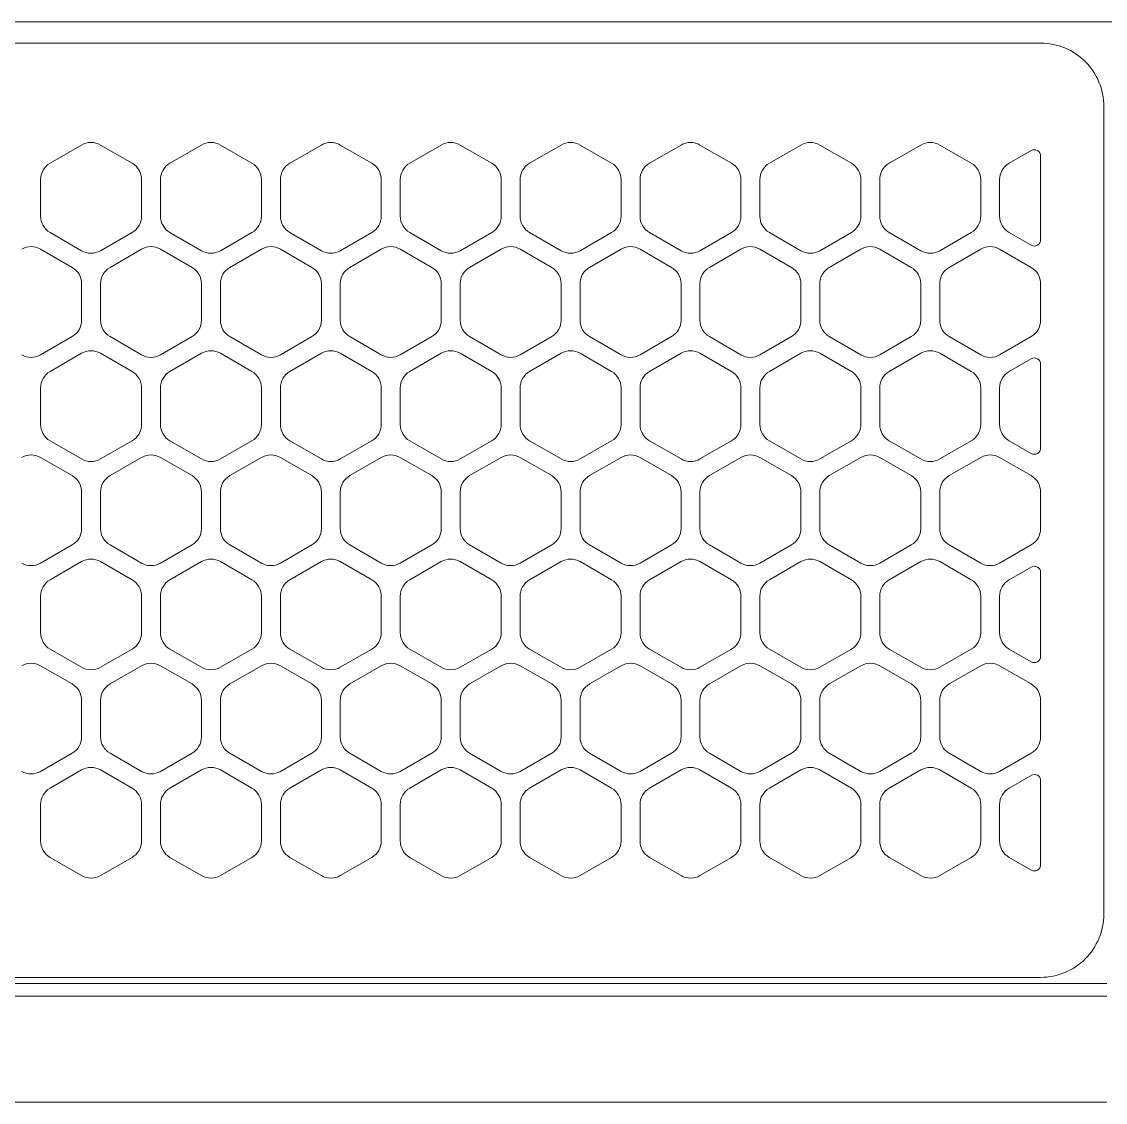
# Model space of a CAD drawing. Units: millimetres at full size, sheet at 1:30. Extents: x -17796 to 21385, y -23279 to 7734.
# Drawn here: x 17778.8 to 17864.7, y -1746.8 to -1661.2 of the extents above; entities that cross this region are included whole.
import ezdxf

# ---------------------------------------------------------------- set-up
doc = ezdxf.new("R2010")
doc.units = ezdxf.units.MM
doc.header["$LTSCALE"] = 30
doc.layers.add('0-1_(W)電灯', color=253, linetype='Continuous', lineweight=18)

msp = doc.modelspace()

# ---------------------------------------------------------------- linework, layer by layer
at = {"layer": '0-1_(W)電灯'}
for p, q in [((18150.57, -1661.24), (17579.57, -1661.24)), ((17590.07, -1662.94), (17859.57, -1662.94)), ((17864.57, -1667.94), (17864.57, -1731.94)), ((17781.07, -1672.45), (17783.57, -1671.01)), ((17785.07, -1671.01), (17787.57, -1672.45)), ((17790.57, -1672.45), (17793.07, -1671.01)), ((17794.57, -1671.01), (17797.07, -1672.45)), ((17800.07, -1672.45), (17802.57, -1671.01)), ((17804.07, -1671.01), (17806.57, -1672.45)), ((17809.57, -1672.45), (17812.07, -1671.01)), ((17813.57, -1671.01), (17816.07, -1672.45)), ((17819.07, -1672.45), (17821.57, -1671.01)), ((17823.07, -1671.01), (17825.57, -1672.45)), ((17828.57, -1672.45), (17831.07, -1671.01)), ((17832.57, -1671.01), (17835.07, -1672.45)), ((17838.07, -1672.45), (17840.57, -1671.01)), ((17842.07, -1671.01), (17844.57, -1672.45)), ((17847.57, -1672.45), (17850.07, -1671.01)), ((17851.57, -1671.01), (17854.07, -1672.45)), ((17857.07, -1672.45), (17858.82, -1671.44)), ((17859.57, -1671.87), (17859.57, -1678.51)), ((17780.32, -1676.64), (17780.32, -1673.75)), ((17788.32, -1673.75), (17788.32, -1676.64)), ((17789.82, -1676.64), (17789.82, -1673.75)), ((17797.82, -1673.75), (17797.82, -1676.64)), ((17799.32, -1676.64), (17799.32, -1673.75)), ((17807.32, -1673.75), (17807.32, -1676.64)), ((17808.82, -1676.64), (17808.82, -1673.75)), ((17816.82, -1673.75), (17816.82, -1676.64)), ((17818.32, -1676.64), (17818.32, -1673.75)), ((17826.32, -1673.75), (17826.32, -1676.64)), ((17827.82, -1676.64), (17827.82, -1673.75)), ((17835.82, -1673.75), (17835.82, -1676.64)), ((17837.32, -1676.64), (17837.32, -1673.75)), ((17845.32, -1673.75), (17845.32, -1676.64)), ((17846.82, -1676.64), (17846.82, -1673.75)), ((17854.82, -1673.75), (17854.82, -1676.64)), ((17856.32, -1676.64), (17856.32, -1673.75)), ((17783.57, -1679.38), (17781.07, -1677.94)), ((17787.57, -1677.94), (17785.07, -1679.38)), ((17793.07, -1679.38), (17790.57, -1677.94)), ((17797.07, -1677.94), (17794.57, -1679.38)), ((17802.57, -1679.38), (17800.07, -1677.94)), ((17806.57, -1677.94), (17804.07, -1679.38)), ((17812.07, -1679.38), (17809.57, -1677.94)), ((17816.07, -1677.94), (17813.57, -1679.38)), ((17821.57, -1679.38), (17819.07, -1677.94)), ((17825.57, -1677.94), (17823.07, -1679.38)), ((17831.07, -1679.38), (17828.57, -1677.94)), ((17835.07, -1677.94), (17832.57, -1679.38)), ((17840.57, -1679.38), (17838.07, -1677.94)), ((17844.57, -1677.94), (17842.07, -1679.38)), ((17850.07, -1679.38), (17847.57, -1677.94)), ((17854.07, -1677.94), (17851.57, -1679.38)), ((17858.82, -1678.95), (17857.07, -1677.94)), ((17780.32, -1679.26), (17782.82, -1680.7)), ((17785.82, -1680.7), (17788.32, -1679.26)), ((17789.82, -1679.26), (17792.32, -1680.7)), ((17795.32, -1680.7), (17797.82, -1679.26)), ((17799.32, -1679.26), (17801.82, -1680.7)), ((17804.82, -1680.7), (17807.32, -1679.26)), ((17808.82, -1679.26), (17811.32, -1680.7)), ((17814.32, -1680.7), (17816.82, -1679.26)), ((17818.32, -1679.26), (17820.82, -1680.7)), ((17823.82, -1680.7), (17826.32, -1679.26)), ((17827.82, -1679.26), (17830.32, -1680.7)), ((17833.32, -1680.7), (17835.82, -1679.26)), ((17837.32, -1679.26), (17839.82, -1680.7)), ((17842.82, -1680.7), (17845.32, -1679.26)), ((17846.82, -1679.26), (17849.32, -1680.7)), ((17852.32, -1680.7), (17854.82, -1679.26)), ((17856.32, -1679.26), (17858.82, -1680.7)), ((17783.57, -1682), (17783.57, -1684.89)), ((17785.07, -1684.89), (17785.07, -1682)), ((17793.07, -1682), (17793.07, -1684.89)), ((17794.57, -1684.89), (17794.57, -1682)), ((17802.57, -1682), (17802.57, -1684.89)), ((17804.07, -1684.89), (17804.07, -1682)), ((17812.07, -1682), (17812.07, -1684.89)), ((17813.57, -1684.89), (17813.57, -1682)), ((17821.57, -1682), (17821.57, -1684.89)), ((17823.07, -1684.89), (17823.07, -1682)), ((17831.07, -1682), (17831.07, -1684.89)), ((17832.57, -1684.89), (17832.57, -1682)), ((17840.57, -1682), (17840.57, -1684.89)), ((17842.07, -1684.89), (17842.07, -1682)), ((17850.07, -1682), (17850.07, -1684.89)), ((17851.57, -1684.89), (17851.57, -1682)), ((17859.57, -1682), (17859.57, -1684.89)), ((17782.82, -1686.19), (17780.32, -1687.63)), ((17788.32, -1687.63), (17785.82, -1686.19)), ((17792.32, -1686.19), (17789.82, -1687.63)), ((17797.82, -1687.63), (17795.32, -1686.19)), ((17801.82, -1686.19), (17799.32, -1687.63)), ((17807.32, -1687.63), (17804.82, -1686.19)), ((17811.32, -1686.19), (17808.82, -1687.63)), ((17816.82, -1687.63), (17814.32, -1686.19)), ((17820.82, -1686.19), (17818.32, -1687.63)), ((17826.32, -1687.63), (17823.82, -1686.19)), ((17830.32, -1686.19), (17827.82, -1687.63)), ((17835.82, -1687.63), (17833.32, -1686.19)), ((17839.82, -1686.19), (17837.32, -1687.63)), ((17845.32, -1687.63), (17842.82, -1686.19)), ((17849.32, -1686.19), (17846.82, -1687.63)), ((17854.82, -1687.63), (17852.32, -1686.19)), ((17858.82, -1686.19), (17856.32, -1687.63)), ((17781.07, -1688.95), (17783.57, -1687.51)), ((17785.07, -1687.51), (17787.57, -1688.95)), ((17790.57, -1688.95), (17793.07, -1687.51)), ((17794.57, -1687.51), (17797.07, -1688.95)), ((17800.07, -1688.95), (17802.57, -1687.51)), ((17804.07, -1687.51), (17806.57, -1688.95)), ((17809.57, -1688.95), (17812.07, -1687.51)), ((17813.57, -1687.51), (17816.07, -1688.95)), ((17819.07, -1688.95), (17821.57, -1687.51)), ((17823.07, -1687.51), (17825.57, -1688.95)), ((17828.57, -1688.95), (17831.07, -1687.51)), ((17832.57, -1687.51), (17835.07, -1688.95)), ((17838.07, -1688.95), (17840.57, -1687.51)), ((17842.07, -1687.51), (17844.57, -1688.95)), ((17847.57, -1688.95), (17850.07, -1687.51)), ((17851.57, -1687.51), (17854.07, -1688.95)), ((17857.07, -1688.95), (17858.82, -1687.94)), ((17859.57, -1688.37), (17859.57, -1695.01)), ((17780.32, -1693.14), (17780.32, -1690.25)), ((17788.32, -1690.25), (17788.32, -1693.14)), ((17789.82, -1693.14), (17789.82, -1690.25)), ((17797.82, -1690.25), (17797.82, -1693.14)), ((17799.32, -1693.14), (17799.32, -1690.25)), ((17807.32, -1690.25), (17807.32, -1693.14)), ((17808.82, -1693.14), (17808.82, -1690.25)), ((17816.82, -1690.25), (17816.82, -1693.14)), ((17818.32, -1693.14), (17818.32, -1690.25)), ((17826.32, -1690.25), (17826.32, -1693.14)), ((17827.82, -1693.14), (17827.82, -1690.25)), ((17835.82, -1690.25), (17835.82, -1693.14)), ((17837.32, -1693.14), (17837.32, -1690.25)), ((17845.32, -1690.25), (17845.32, -1693.14)), ((17846.82, -1693.14), (17846.82, -1690.25)), ((17854.82, -1690.25), (17854.82, -1693.14)), ((17856.32, -1693.14), (17856.32, -1690.25)), ((17783.57, -1695.88), (17781.07, -1694.44)), ((17787.57, -1694.44), (17785.07, -1695.88)), ((17793.07, -1695.88), (17790.57, -1694.44)), ((17797.07, -1694.44), (17794.57, -1695.88)), ((17802.57, -1695.88), (17800.07, -1694.44)), ((17806.57, -1694.44), (17804.07, -1695.88)), ((17812.07, -1695.88), (17809.57, -1694.44)), ((17816.07, -1694.44), (17813.57, -1695.88)), ((17821.57, -1695.88), (17819.07, -1694.44)), ((17825.57, -1694.44), (17823.07, -1695.88)), ((17831.07, -1695.88), (17828.57, -1694.44)), ((17835.07, -1694.44), (17832.57, -1695.88)), ((17840.57, -1695.88), (17838.07, -1694.44)), ((17844.57, -1694.44), (17842.07, -1695.88)), ((17850.07, -1695.88), (17847.57, -1694.44)), ((17854.07, -1694.44), (17851.57, -1695.88)), ((17858.82, -1695.45), (17857.07, -1694.44)), ((17780.32, -1695.76), (17782.82, -1697.2)), ((17785.82, -1697.2), (17788.32, -1695.76)), ((17789.82, -1695.76), (17792.32, -1697.2)), ((17795.32, -1697.2), (17797.82, -1695.76)), ((17799.32, -1695.76), (17801.82, -1697.2)), ((17804.82, -1697.2), (17807.32, -1695.76)), ((17808.82, -1695.76), (17811.32, -1697.2)), ((17814.32, -1697.2), (17816.82, -1695.76)), ((17818.32, -1695.76), (17820.82, -1697.2)), ((17823.82, -1697.2), (17826.32, -1695.76)), ((17827.82, -1695.76), (17830.32, -1697.2)), ((17833.32, -1697.2), (17835.82, -1695.76)), ((17837.32, -1695.76), (17839.82, -1697.2)), ((17842.82, -1697.2), (17845.32, -1695.76)), ((17846.82, -1695.76), (17849.32, -1697.2)), ((17852.32, -1697.2), (17854.82, -1695.76)), ((17856.32, -1695.76), (17858.82, -1697.2)), ((17783.57, -1698.5), (17783.57, -1701.39)), ((17785.07, -1701.39), (17785.07, -1698.5)), ((17793.07, -1698.5), (17793.07, -1701.39)), ((17794.57, -1701.39), (17794.57, -1698.5)), ((17802.57, -1698.5), (17802.57, -1701.39)), ((17804.07, -1701.39), (17804.07, -1698.5)), ((17812.07, -1698.5), (17812.07, -1701.39)), ((17813.57, -1701.39), (17813.57, -1698.5)), ((17821.57, -1698.5), (17821.57, -1701.39)), ((17823.07, -1701.39), (17823.07, -1698.5)), ((17831.07, -1698.5), (17831.07, -1701.39)), ((17832.57, -1701.39), (17832.57, -1698.5)), ((17840.57, -1698.5), (17840.57, -1701.39)), ((17842.07, -1701.39), (17842.07, -1698.5)), ((17850.07, -1698.5), (17850.07, -1701.39)), ((17851.57, -1701.39), (17851.57, -1698.5)), ((17859.57, -1698.5), (17859.57, -1701.39)), ((17782.82, -1702.69), (17780.32, -1704.13)), ((17788.32, -1704.13), (17785.82, -1702.69)), ((17792.32, -1702.69), (17789.82, -1704.13)), ((17797.82, -1704.13), (17795.32, -1702.69)), ((17801.82, -1702.69), (17799.32, -1704.13)), ((17807.32, -1704.13), (17804.82, -1702.69)), ((17811.32, -1702.69), (17808.82, -1704.13)), ((17816.82, -1704.13), (17814.32, -1702.69)), ((17820.82, -1702.69), (17818.32, -1704.13)), ((17826.32, -1704.13), (17823.82, -1702.69)), ((17830.32, -1702.69), (17827.82, -1704.13)), ((17835.82, -1704.13), (17833.32, -1702.69)), ((17839.82, -1702.69), (17837.32, -1704.13)), ((17845.32, -1704.13), (17842.82, -1702.69)), ((17849.32, -1702.69), (17846.82, -1704.13)), ((17854.82, -1704.13), (17852.32, -1702.69)), ((17858.82, -1702.69), (17856.32, -1704.13)), ((17781.07, -1705.45), (17783.57, -1704.01)), ((17785.07, -1704.01), (17787.57, -1705.45)), ((17790.57, -1705.45), (17793.07, -1704.01)), ((17794.57, -1704.01), (17797.07, -1705.45)), ((17800.07, -1705.45), (17802.57, -1704.01)), ((17804.07, -1704.01), (17806.57, -1705.45)), ((17809.57, -1705.45), (17812.07, -1704.01)), ((17813.57, -1704.01), (17816.07, -1705.45)), ((17819.07, -1705.45), (17821.57, -1704.01)), ((17823.07, -1704.01), (17825.57, -1705.45)), ((17828.57, -1705.45), (17831.07, -1704.01)), ((17832.57, -1704.01), (17835.07, -1705.45)), ((17838.07, -1705.45), (17840.57, -1704.01)), ((17842.07, -1704.01), (17844.57, -1705.45)), ((17847.57, -1705.45), (17850.07, -1704.01)), ((17851.57, -1704.01), (17854.07, -1705.45)), ((17857.07, -1705.45), (17858.82, -1704.44)), ((17859.57, -1704.87), (17859.57, -1711.51)), ((17780.32, -1709.64), (17780.32, -1706.75)), ((17788.32, -1706.75), (17788.32, -1709.64)), ((17789.82, -1709.64), (17789.82, -1706.75)), ((17797.82, -1706.75), (17797.82, -1709.64)), ((17799.32, -1709.64), (17799.32, -1706.75)), ((17807.32, -1706.75), (17807.32, -1709.64)), ((17808.82, -1709.64), (17808.82, -1706.75)), ((17816.82, -1706.75), (17816.82, -1709.64)), ((17818.32, -1709.64), (17818.32, -1706.75)), ((17826.32, -1706.75), (17826.32, -1709.64)), ((17827.82, -1709.64), (17827.82, -1706.75)), ((17835.82, -1706.75), (17835.82, -1709.64)), ((17837.32, -1709.64), (17837.32, -1706.75)), ((17845.32, -1706.75), (17845.32, -1709.64)), ((17846.82, -1709.64), (17846.82, -1706.75)), ((17854.82, -1706.75), (17854.82, -1709.64)), ((17856.32, -1709.64), (17856.32, -1706.75)), ((17783.57, -1712.38), (17781.07, -1710.94)), ((17787.57, -1710.94), (17785.07, -1712.38)), ((17793.07, -1712.38), (17790.57, -1710.94)), ((17797.07, -1710.94), (17794.57, -1712.38)), ((17802.57, -1712.38), (17800.07, -1710.94)), ((17806.57, -1710.94), (17804.07, -1712.38)), ((17812.07, -1712.38), (17809.57, -1710.94)), ((17816.07, -1710.94), (17813.57, -1712.38)), ((17821.57, -1712.38), (17819.07, -1710.94)), ((17825.57, -1710.94), (17823.07, -1712.38)), ((17831.07, -1712.38), (17828.57, -1710.94)), ((17835.07, -1710.94), (17832.57, -1712.38)), ((17840.57, -1712.38), (17838.07, -1710.94)), ((17844.57, -1710.94), (17842.07, -1712.38)), ((17850.07, -1712.38), (17847.57, -1710.94)), ((17854.07, -1710.94), (17851.57, -1712.38)), ((17858.82, -1711.95), (17857.07, -1710.94)), ((17780.32, -1712.26), (17782.82, -1713.7)), ((17785.82, -1713.7), (17788.32, -1712.26)), ((17789.82, -1712.26), (17792.32, -1713.7)), ((17795.32, -1713.7), (17797.82, -1712.26)), ((17799.32, -1712.26), (17801.82, -1713.7)), ((17804.82, -1713.7), (17807.32, -1712.26)), ((17808.82, -1712.26), (17811.32, -1713.7)), ((17814.32, -1713.7), (17816.82, -1712.26)), ((17818.32, -1712.26), (17820.82, -1713.7)), ((17823.82, -1713.7), (17826.32, -1712.26)), ((17827.82, -1712.26), (17830.32, -1713.7)), ((17833.32, -1713.7), (17835.82, -1712.26)), ((17837.32, -1712.26), (17839.82, -1713.7)), ((17842.82, -1713.7), (17845.32, -1712.26)), ((17846.82, -1712.26), (17849.32, -1713.7)), ((17852.32, -1713.7), (17854.82, -1712.26)), ((17856.32, -1712.26), (17858.82, -1713.7)), ((17783.57, -1715), (17783.57, -1717.89)), ((17785.07, -1717.89), (17785.07, -1715)), ((17793.07, -1715), (17793.07, -1717.89)), ((17794.57, -1717.89), (17794.57, -1715)), ((17802.57, -1715), (17802.57, -1717.89)), ((17804.07, -1717.89), (17804.07, -1715)), ((17812.07, -1715), (17812.07, -1717.89)), ((17813.57, -1717.89), (17813.57, -1715)), ((17821.57, -1715), (17821.57, -1717.89)), ((17823.07, -1717.89), (17823.07, -1715)), ((17831.07, -1715), (17831.07, -1717.89)), ((17832.57, -1717.89), (17832.57, -1715)), ((17840.57, -1715), (17840.57, -1717.89)), ((17842.07, -1717.89), (17842.07, -1715)), ((17850.07, -1715), (17850.07, -1717.89)), ((17851.57, -1717.89), (17851.57, -1715)), ((17859.57, -1715), (17859.57, -1717.89)), ((17782.82, -1719.19), (17780.32, -1720.63)), ((17788.32, -1720.63), (17785.82, -1719.19)), ((17792.32, -1719.19), (17789.82, -1720.63)), ((17797.82, -1720.63), (17795.32, -1719.19)), ((17801.82, -1719.19), (17799.32, -1720.63)), ((17807.32, -1720.63), (17804.82, -1719.19)), ((17811.32, -1719.19), (17808.82, -1720.63)), ((17816.82, -1720.63), (17814.32, -1719.19)), ((17820.82, -1719.19), (17818.32, -1720.63)), ((17826.32, -1720.63), (17823.82, -1719.19)), ((17830.32, -1719.19), (17827.82, -1720.63)), ((17835.82, -1720.63), (17833.32, -1719.19)), ((17839.82, -1719.19), (17837.32, -1720.63)), ((17845.32, -1720.63), (17842.82, -1719.19)), ((17849.32, -1719.19), (17846.82, -1720.63)), ((17854.82, -1720.63), (17852.32, -1719.19)), ((17858.82, -1719.19), (17856.32, -1720.63)), ((17781.07, -1721.95), (17783.57, -1720.51)), ((17785.07, -1720.51), (17787.57, -1721.95)), ((17790.57, -1721.95), (17793.07, -1720.51)), ((17794.57, -1720.51), (17797.07, -1721.95)), ((17800.07, -1721.95), (17802.57, -1720.51)), ((17804.07, -1720.51), (17806.57, -1721.95)), ((17809.57, -1721.95), (17812.07, -1720.51)), ((17813.57, -1720.51), (17816.07, -1721.95)), ((17819.07, -1721.95), (17821.57, -1720.51)), ((17823.07, -1720.51), (17825.57, -1721.95)), ((17828.57, -1721.95), (17831.07, -1720.51)), ((17832.57, -1720.51), (17835.07, -1721.95)), ((17838.07, -1721.95), (17840.57, -1720.51)), ((17842.07, -1720.51), (17844.57, -1721.95)), ((17847.57, -1721.95), (17850.07, -1720.51)), ((17851.57, -1720.51), (17854.07, -1721.95)), ((17857.07, -1721.95), (17858.82, -1720.94)), ((17859.57, -1721.37), (17859.57, -1728.01)), ((17780.32, -1726.14), (17780.32, -1723.25)), ((17788.32, -1723.25), (17788.32, -1726.14)), ((17789.82, -1726.14), (17789.82, -1723.25)), ((17797.82, -1723.25), (17797.82, -1726.14)), ((17799.32, -1726.14), (17799.32, -1723.25)), ((17807.32, -1723.25), (17807.32, -1726.14)), ((17808.82, -1726.14), (17808.82, -1723.25)), ((17816.82, -1723.25), (17816.82, -1726.14)), ((17818.32, -1726.14), (17818.32, -1723.25)), ((17826.32, -1723.25), (17826.32, -1726.14)), ((17827.82, -1726.14), (17827.82, -1723.25)), ((17835.82, -1723.25), (17835.82, -1726.14)), ((17837.32, -1726.14), (17837.32, -1723.25)), ((17845.32, -1723.25), (17845.32, -1726.14)), ((17846.82, -1726.14), (17846.82, -1723.25)), ((17854.82, -1723.25), (17854.82, -1726.14)), ((17856.32, -1726.14), (17856.32, -1723.25)), ((17783.57, -1728.88), (17781.07, -1727.44)), ((17787.57, -1727.44), (17785.07, -1728.88)), ((17793.07, -1728.88), (17790.57, -1727.44)), ((17797.07, -1727.44), (17794.57, -1728.88)), ((17802.57, -1728.88), (17800.07, -1727.44)), ((17806.57, -1727.44), (17804.07, -1728.88)), ((17812.07, -1728.88), (17809.57, -1727.44)), ((17816.07, -1727.44), (17813.57, -1728.88)), ((17821.57, -1728.88), (17819.07, -1727.44)), ((17825.57, -1727.44), (17823.07, -1728.88)), ((17831.07, -1728.88), (17828.57, -1727.44)), ((17835.07, -1727.44), (17832.57, -1728.88)), ((17840.57, -1728.88), (17838.07, -1727.44)), ((17844.57, -1727.44), (17842.07, -1728.88)), ((17850.07, -1728.88), (17847.57, -1727.44)), ((17854.07, -1727.44), (17851.57, -1728.88)), ((17858.82, -1728.45), (17857.07, -1727.44)), ((17859.57, -1736.94), (17590.07, -1736.94)), ((17590.07, -1737.44), (17864.82, -1737.44)), ((17590.07, -1738.44), (17864.82, -1738.44)), ((17590.07, -1746.84), (17864.82, -1746.84))]:
    msp.add_line(p, q, dxfattribs=at)
for centre, radius, start, end in [((17859.57, -1667.94), 5, 359.99995, 90), ((17784.32, -1672.31), 1.5, 59.99915, 120.00085), ((17793.82, -1672.31), 1.5, 59.99802, 120.00198), ((17803.32, -1672.31), 1.5, 59.99859, 120.00141), ((17812.82, -1672.31), 1.5, 59.99859, 120.00141), ((17822.32, -1672.31), 1.5, 59.99859, 120.00141), ((17831.82, -1672.31), 1.5, 59.99865, 120.00135), ((17841.32, -1672.31), 1.5, 59.99859, 120.00141), ((17850.82, -1672.31), 1.5, 59.99845, 120.00155), ((17859.07, -1671.88), 0.5, 0.00142, 119.99687), ((17781.82, -1673.75), 1.5, 119.99877, 180.00083), ((17786.82, -1673.75), 1.5, 359.99854, 60.00187), ((17791.32, -1673.75), 1.5, 119.99877, 180.00083), ((17796.32, -1673.75), 1.5, 359.9989, 60.002), ((17800.82, -1673.75), 1.5, 119.99856, 180.00054), ((17805.82, -1673.75), 1.5, 359.99881, 60.00159), ((17810.32, -1673.75), 1.5, 119.99877, 180.00083), ((17815.32, -1673.75), 1.5, 359.99881, 60.00159), ((17819.82, -1673.75), 1.5, 119.99867, 180.00068), ((17824.82, -1673.75), 1.5, 359.99872, 60.00193), ((17829.32, -1673.75), 1.5, 119.99867, 180.00068), ((17834.32, -1673.75), 1.5, 359.9989, 60.00163), ((17838.82, -1673.75), 1.5, 119.99872, 180.00075), ((17843.82, -1673.75), 1.5, 359.99877, 60.00176), ((17848.32, -1673.75), 1.5, 119.99872, 180.00075), ((17853.32, -1673.75), 1.5, 359.99883, 60.0017), ((17857.82, -1673.75), 1.5, 119.99866, 180.00081), ((17781.82, -1676.64), 1.5, 179.99911, 240.00016), ((17786.82, -1676.64), 1.5, 300.00097, 359.99976), ((17791.32, -1676.64), 1.5, 179.99965, 239.99962), ((17796.32, -1676.64), 1.5, 300.00077, 359.99947), ((17800.82, -1676.64), 1.5, 179.99946, 240.0003), ((17805.82, -1676.64), 1.5, 300.0012, 359.99953), ((17810.32, -1676.64), 1.5, 179.99938, 239.99989), ((17815.32, -1676.64), 1.5, 300.0012, 359.99953), ((17819.82, -1676.64), 1.5, 179.99979, 239.99973), ((17824.82, -1676.64), 1.5, 300.0011, 359.99939), ((17829.32, -1676.64), 1.5, 179.99955, 239.99996), ((17834.32, -1676.64), 1.5, 300.00126, 359.99935), ((17838.82, -1676.64), 1.5, 179.99947, 239.99993), ((17843.82, -1676.64), 1.5, 300.00115, 359.99946), ((17848.32, -1676.64), 1.5, 179.99933, 240.00006), ((17853.32, -1676.64), 1.5, 300.0012, 359.99941), ((17857.82, -1676.64), 1.5, 179.99946, 239.99994), ((17859.07, -1678.51), 0.5, 239.9961, 0.0022), ((17779.57, -1680.56), 1.5, 59.99918, 120.00082), ((17784.32, -1678.08), 1.5, 239.99918, 300.00082), ((17789.07, -1680.56), 1.5, 59.99929, 120.00071), ((17793.82, -1678.08), 1.5, 239.99902, 300.00098), ((17798.57, -1680.56), 1.5, 59.99902, 120.00098), ((17803.32, -1678.08), 1.5, 239.9991, 300.0009), ((17808.07, -1680.56), 1.5, 59.99923, 120.00077), ((17812.82, -1678.08), 1.5, 239.9991, 300.0009), ((17817.57, -1680.56), 1.5, 59.99915, 120.00085), ((17822.32, -1678.08), 1.5, 239.9991, 300.0009), ((17827.07, -1680.56), 1.5, 59.9991, 120.0009), ((17831.82, -1678.08), 1.5, 239.99918, 300.00082), ((17836.57, -1680.56), 1.5, 59.99915, 120.00085), ((17841.32, -1678.08), 1.5, 239.9991, 300.0009), ((17846.07, -1680.56), 1.5, 59.99919, 120.00081), ((17850.82, -1678.08), 1.5, 239.99911, 300.00089), ((17855.57, -1680.56), 1.5, 59.99917, 120.00083), ((17782.07, -1682), 1.5, 359.99873, 60.00167), ((17786.57, -1682), 1.5, 119.99909, 180.0005), ((17791.57, -1682), 1.5, 359.99955, 60.00135), ((17796.07, -1682), 1.5, 119.99909, 180.0005), ((17801.07, -1682), 1.5, 359.99873, 60.00167), ((17805.57, -1682), 1.5, 119.99928, 180.00007), ((17810.57, -1682), 1.5, 359.99891, 60.00174), ((17815.07, -1682), 1.5, 119.99899, 180.00035), ((17820.07, -1682), 1.5, 359.99914, 60.00151), ((17824.57, -1682), 1.5, 119.99909, 180.0005), ((17829.57, -1682), 1.5, 359.99873, 60.00167), ((17834.07, -1682), 1.5, 119.99909, 180.0005), ((17839.07, -1682), 1.5, 359.99903, 60.00163), ((17843.57, -1682), 1.5, 119.99919, 180.00028), ((17848.57, -1682), 1.5, 359.99892, 60.00167), ((17853.07, -1682), 1.5, 119.99916, 180.00025), ((17858.07, -1682), 1.5, 359.9989, 60.00166), ((17782.07, -1684.89), 1.5, 299.99974, 0.00099), ((17786.57, -1684.89), 1.5, 179.99974, 239.99953), ((17791.57, -1684.89), 1.5, 299.99954, 0.0007), ((17796.07, -1684.89), 1.5, 180.00074, 239.99853), ((17801.07, -1684.89), 1.5, 300.0002, 0.00053), ((17805.57, -1684.89), 1.5, 180.00015, 239.99937), ((17810.57, -1684.89), 1.5, 299.99964, 0.00084), ((17815.07, -1684.89), 1.5, 180.00015, 239.99937), ((17820.07, -1684.89), 1.5, 299.99987, 0.00062), ((17824.57, -1684.89), 1.5, 180.00024, 239.99903), ((17829.57, -1684.89), 1.5, 299.99997, 0.00076), ((17834.07, -1684.89), 1.5, 180.00001, 239.99926), ((17839.07, -1684.89), 1.5, 299.99976, 0.00073), ((17843.57, -1684.89), 1.5, 180.00008, 239.99931), ((17848.57, -1684.89), 1.5, 299.99978, 0.00077), ((17853.07, -1684.89), 1.5, 180.00018, 239.99927), ((17858.07, -1684.89), 1.5, 299.99982, 0.00075), ((17784.32, -1688.81), 1.5, 60.00063, 119.99937), ((17793.82, -1688.81), 1.5, 60.00045, 119.99955), ((17803.32, -1688.81), 1.5, 60.00054, 119.99946), ((17812.82, -1688.81), 1.5, 60.00054, 119.99946), ((17822.32, -1688.81), 1.5, 60.00054, 119.99946), ((17831.82, -1688.81), 1.5, 60.00063, 119.99937), ((17841.32, -1688.81), 1.5, 60.00054, 119.99946), ((17850.82, -1688.81), 1.5, 60.00055, 119.99945), ((17779.57, -1686.33), 1.5, 240.0006, 299.9994), ((17789.07, -1686.33), 1.5, 240.00057, 299.99943), ((17798.57, -1686.33), 1.5, 240.00041, 299.99959), ((17808.07, -1686.33), 1.5, 240.00059, 299.99941), ((17817.57, -1686.33), 1.5, 240.00049, 299.99951), ((17827.07, -1686.33), 1.5, 240.00049, 299.99951), ((17836.57, -1686.33), 1.5, 240.00052, 299.99948), ((17846.07, -1686.33), 1.5, 240.00057, 299.99943), ((17855.57, -1686.33), 1.5, 240.00054, 299.99946), ((17859.07, -1688.37), 0.5, 359.99838, 120.00332), ((17781.82, -1690.25), 1.5, 119.99908, 180.00052), ((17786.82, -1690.25), 1.5, 359.99911, 60.0013), ((17791.32, -1690.25), 1.5, 119.99908, 180.00052), ((17796.32, -1690.25), 1.5, 359.99947, 60.00143), ((17800.82, -1690.25), 1.5, 119.99945, 179.99965), ((17805.82, -1690.25), 1.5, 359.99938, 60.00102), ((17810.32, -1690.25), 1.5, 119.9993, 180.00029), ((17815.32, -1690.25), 1.5, 359.99938, 60.00102), ((17819.82, -1690.25), 1.5, 119.99926, 180.00008), ((17824.82, -1690.25), 1.5, 359.99956, 60.00109), ((17829.32, -1690.25), 1.5, 119.99926, 180.00008), ((17834.32, -1690.25), 1.5, 359.99961, 60.00092), ((17838.82, -1690.25), 1.5, 119.99943, 180.00004), ((17843.82, -1690.25), 1.5, 359.99947, 60.00106), ((17848.32, -1690.25), 1.5, 119.99928, 180.00019), ((17853.32, -1690.25), 1.5, 359.99954, 60.00099), ((17857.82, -1690.25), 1.5, 119.99935, 180.00011), ((17781.82, -1693.14), 1.5, 179.99951, 239.99976), ((17786.82, -1693.14), 1.5, 300.00069, 0.00004), ((17791.32, -1693.14), 1.5, 179.99997, 239.9993), ((17796.32, -1693.14), 1.5, 300.00106, 359.99917), ((17800.82, -1693.14), 1.5, 180.00032, 239.99944), ((17805.82, -1693.14), 1.5, 300.00092, 359.99981), ((17810.32, -1693.14), 1.5, 180.00001, 239.99926), ((17815.32, -1693.14), 1.5, 300.00092, 359.99981), ((17819.82, -1693.14), 1.5, 180.00015, 239.99937), ((17824.82, -1693.14), 1.5, 300.00088, 359.99961), ((17829.32, -1693.14), 1.5, 179.99992, 239.9996), ((17834.32, -1693.14), 1.5, 300.00115, 359.99945), ((17838.82, -1693.14), 1.5, 180.00008, 239.99931), ((17843.82, -1693.14), 1.5, 300.0009, 359.99971), ((17848.32, -1693.14), 1.5, 179.99996, 239.99943), ((17853.32, -1693.14), 1.5, 300.00103, 359.99958), ((17857.82, -1693.14), 1.5, 180.00002, 239.99937), ((17859.07, -1695.01), 0.5, 239.99719, 0.00111), ((17779.57, -1697.06), 1.5, 60.00129, 119.99871), ((17784.32, -1694.58), 1.5, 240.00131, 299.99869), ((17789.07, -1697.06), 1.5, 60.0012, 119.9988), ((17793.82, -1694.58), 1.5, 240.00104, 299.99896), ((17798.57, -1697.06), 1.5, 60.00112, 119.99888), ((17803.32, -1694.58), 1.5, 240.00117, 299.99883), ((17808.07, -1697.06), 1.5, 60.00124, 119.99876), ((17812.82, -1694.58), 1.5, 240.00117, 299.99883), ((17817.57, -1697.06), 1.5, 60.00116, 119.99884), ((17822.32, -1694.58), 1.5, 240.00117, 299.99883), ((17827.07, -1697.06), 1.5, 60.00121, 119.99879), ((17831.82, -1694.58), 1.5, 240.00126, 299.99874), ((17836.57, -1697.06), 1.5, 60.00118, 119.99882), ((17841.32, -1694.58), 1.5, 240.00117, 299.99883), ((17846.07, -1697.06), 1.5, 60.00125, 119.99875), ((17850.82, -1694.58), 1.5, 240.00117, 299.99883), ((17855.57, -1697.06), 1.5, 60.0012, 119.9988), ((17782.07, -1698.5), 1.5, 0.00002, 60.00039), ((17786.57, -1698.5), 1.5, 119.99951, 180.00008), ((17791.57, -1698.5), 1.5, 0.00037, 60.00053), ((17796.07, -1698.5), 1.5, 120.00009, 179.99951), ((17801.07, -1698.5), 1.5, 0.00002, 60.00039), ((17805.57, -1698.5), 1.5, 119.99947, 179.99987), ((17810.57, -1698.5), 1.5, 0.00019, 60.00046), ((17815.07, -1698.5), 1.5, 119.99947, 179.99987), ((17820.07, -1698.5), 1.5, 0.00019, 60.00046), ((17824.57, -1698.5), 1.5, 119.9998, 179.99979), ((17829.57, -1698.5), 1.5, 359.99978, 60.00062), ((17834.07, -1698.5), 1.5, 119.9998, 179.99979), ((17839.07, -1698.5), 1.5, 0.00006, 60.0006), ((17843.57, -1698.5), 1.5, 119.99964, 179.99983), ((17848.57, -1698.5), 1.5, 0.00002, 60.00057), ((17853.07, -1698.5), 1.5, 119.99968, 179.99972), ((17858.07, -1698.5), 1.5, 0.00003, 60.00053), ((17782.07, -1701.39), 1.5, 299.99951, 0.00008), ((17786.57, -1701.39), 1.5, 180.00002, 240.00039), ((17791.57, -1701.39), 1.5, 299.99989, 359.99921), ((17796.07, -1701.39), 1.5, 180.00002, 240.00039), ((17801.07, -1701.39), 1.5, 300.00009, 359.99951), ((17805.57, -1701.39), 1.5, 180.00019, 240.00046), ((17810.57, -1701.39), 1.5, 299.99947, 359.99987), ((17815.07, -1701.39), 1.5, 179.99992, 240.00073), ((17820.07, -1701.39), 1.5, 299.9997, 359.99965), ((17824.57, -1701.39), 1.5, 180.00002, 240.00039), ((17829.57, -1701.39), 1.5, 299.9998, 359.99979), ((17834.07, -1701.39), 1.5, 179.99978, 240.00062), ((17839.07, -1701.39), 1.5, 299.99959, 359.99976), ((17843.57, -1701.39), 1.5, 179.99999, 240.00054), ((17848.57, -1701.39), 1.5, 299.99968, 359.99972), ((17853.07, -1701.39), 1.5, 180.00002, 240.00057), ((17858.07, -1701.39), 1.5, 299.99969, 359.99975), ((17779.57, -1702.83), 1.5, 240.0012, 299.9988), ((17784.32, -1705.31), 1.5, 60.00131, 119.99869), ((17789.07, -1702.83), 1.5, 240.00129, 299.99871), ((17793.82, -1705.31), 1.5, 60.00104, 119.99896), ((17798.57, -1702.83), 1.5, 240.00112, 299.99888), ((17803.32, -1705.31), 1.5, 60.00117, 119.99883), ((17808.07, -1702.83), 1.5, 240.00124, 299.99876), ((17812.82, -1705.31), 1.5, 60.00117, 119.99883), ((17817.57, -1702.83), 1.5, 240.00121, 299.99879), ((17822.32, -1705.31), 1.5, 60.00117, 119.99883), ((17827.07, -1702.83), 1.5, 240.00121, 299.99879), ((17831.82, -1705.31), 1.5, 60.00127, 119.99873), ((17836.57, -1702.83), 1.5, 240.00118, 299.99882), ((17841.32, -1705.31), 1.5, 60.00117, 119.99883), ((17846.07, -1702.83), 1.5, 240.00122, 299.99878), ((17850.82, -1705.31), 1.5, 60.00117, 119.99883), ((17855.57, -1702.83), 1.5, 240.00121, 299.99879), ((17859.07, -1704.87), 0.5, 0.00083, 120.00087), ((17781.82, -1706.75), 1.5, 119.99843, 180.00116), ((17786.82, -1706.75), 1.5, 359.9998, 60.00061), ((17791.32, -1706.75), 1.5, 119.99888, 180.00071), ((17796.32, -1706.75), 1.5, 0.00062, 60.00028), ((17800.82, -1706.75), 1.5, 119.99881, 180.00029), ((17805.82, -1706.75), 1.5, 0.0003, 60.0001), ((17810.32, -1706.75), 1.5, 119.99866, 180.00093), ((17815.32, -1706.75), 1.5, 0.0003, 60.0001), ((17819.82, -1706.75), 1.5, 119.99885, 180.0005), ((17824.82, -1706.75), 1.5, 0.00021, 60.00044), ((17829.32, -1706.75), 1.5, 119.99885, 180.0005), ((17834.32, -1706.75), 1.5, 0.00037, 60.00016), ((17838.82, -1706.75), 1.5, 119.9989, 180.00057), ((17843.82, -1706.75), 1.5, 0.00012, 60.00041), ((17848.32, -1706.75), 1.5, 119.99864, 180.00083), ((17853.32, -1706.75), 1.5, 0.00025, 60.00028), ((17857.82, -1706.75), 1.5, 119.99877, 180.0007), ((17781.82, -1709.64), 1.5, 180.00011, 239.99802), ((17786.82, -1709.64), 1.5, 300.00134, 0.00053), ((17791.32, -1709.64), 1.5, 180.00065, 239.99748), ((17796.32, -1709.64), 1.5, 300.00171, 359.99967), ((17800.82, -1709.64), 1.5, 180.00047, 239.99816), ((17805.82, -1709.64), 1.5, 300.00156, 0.00031), ((17810.32, -1709.64), 1.5, 180.00038, 239.99775), ((17815.32, -1709.64), 1.5, 300.00156, 0.00031), ((17819.82, -1709.64), 1.5, 180.00056, 239.99782), ((17824.82, -1709.64), 1.5, 300.00152, 0.0001), ((17829.32, -1709.64), 1.5, 180.00056, 239.99782), ((17834.32, -1709.64), 1.5, 300.00169, 0.00006), ((17838.82, -1709.64), 1.5, 180.00061, 239.99765), ((17843.82, -1709.64), 1.5, 300.00154, 0.0002), ((17848.32, -1709.64), 1.5, 180.00047, 239.99778), ((17853.32, -1709.64), 1.5, 300.00161, 0.00013), ((17857.82, -1709.64), 1.5, 180.00054, 239.99771), ((17779.57, -1713.56), 1.5, 59.99588, 120.00412), ((17789.07, -1713.56), 1.5, 59.99599, 120.00401), ((17798.57, -1713.56), 1.5, 59.99572, 120.00428), ((17808.07, -1713.56), 1.5, 59.99589, 120.00411), ((17817.57, -1713.56), 1.5, 59.99586, 120.00414), ((17827.07, -1713.56), 1.5, 59.99586, 120.00414), ((17836.57, -1713.56), 1.5, 59.99583, 120.00417), ((17846.07, -1713.56), 1.5, 59.99588, 120.00412), ((17855.57, -1713.56), 1.5, 59.99585, 120.00415), ((17859.07, -1711.51), 0.5, 240.00988, 359.99184), ((17784.32, -1711.08), 1.5, 239.99594, 300.00406), ((17793.82, -1711.08), 1.5, 239.99575, 300.00425), ((17803.32, -1711.08), 1.5, 239.99585, 300.00415), ((17812.82, -1711.08), 1.5, 239.99585, 300.00415), ((17822.32, -1711.08), 1.5, 239.99585, 300.00415), ((17831.82, -1711.08), 1.5, 239.99598, 300.00402), ((17841.32, -1711.08), 1.5, 239.99588, 300.00412), ((17850.82, -1711.08), 1.5, 239.99586, 300.00414), ((17782.07, -1715), 1.5, 359.99945, 59.99868), ((17786.57, -1715), 1.5, 120.00346, 179.99841), ((17791.57, -1715), 1.5, 0.00026, 59.99836), ((17796.07, -1715), 1.5, 120.00391, 179.99796), ((17801.07, -1715), 1.5, 359.99999, 59.99814), ((17805.57, -1715), 1.5, 120.00336, 179.99826), ((17810.57, -1715), 1.5, 359.99985, 59.99852), ((17815.07, -1715), 1.5, 120.00336, 179.99826), ((17820.07, -1715), 1.5, 0.00013, 59.99825), ((17824.57, -1715), 1.5, 120.00369, 179.99818), ((17829.57, -1715), 1.5, 359.99972, 59.99841), ((17834.07, -1715), 1.5, 120.00369, 179.99818), ((17839.07, -1715), 1.5, 359.99999, 59.99839), ((17843.57, -1715), 1.5, 120.00364, 179.99811), ((17848.57, -1715), 1.5, 359.99989, 59.99843), ((17853.07, -1715), 1.5, 120.0035, 179.99819), ((17858.07, -1715), 1.5, 359.99987, 59.99842), ((17782.07, -1717.89), 1.5, 300.00217, 359.9997), ((17786.57, -1717.89), 1.5, 180.00133, 239.99681), ((17791.57, -1717.89), 1.5, 300.00254, 359.99884), ((17796.07, -1717.89), 1.5, 180.00187, 239.99626), ((17801.07, -1717.89), 1.5, 300.00217, 359.9997), ((17805.57, -1717.89), 1.5, 180.0015, 239.99687), ((17810.57, -1717.89), 1.5, 300.00235, 359.99927), ((17815.07, -1717.89), 1.5, 180.0015, 239.99687), ((17820.07, -1717.89), 1.5, 300.00235, 359.99927), ((17824.57, -1717.89), 1.5, 180.0016, 239.99653), ((17829.57, -1717.89), 1.5, 300.00217, 359.9997), ((17834.07, -1717.89), 1.5, 180.00133, 239.99681), ((17839.07, -1717.89), 1.5, 300.0021, 359.99953), ((17843.57, -1717.89), 1.5, 180.00153, 239.99672), ((17848.57, -1717.89), 1.5, 300.00224, 359.99945), ((17853.07, -1717.89), 1.5, 180.00152, 239.9968), ((17858.07, -1717.89), 1.5, 300.00225, 359.99947), ((17779.57, -1719.33), 1.5, 239.99929, 300.00071), ((17784.32, -1721.81), 1.5, 59.99918, 120.00082), ((17789.07, -1719.33), 1.5, 239.99918, 300.00082), ((17793.82, -1721.81), 1.5, 59.99902, 120.00098), ((17798.57, -1719.33), 1.5, 239.9991, 300.0009), ((17803.32, -1721.81), 1.5, 59.9991, 120.0009), ((17808.07, -1719.33), 1.5, 239.99923, 300.00077), ((17812.82, -1721.81), 1.5, 59.9991, 120.0009), ((17817.57, -1719.33), 1.5, 239.99914, 300.00086), ((17822.32, -1721.81), 1.5, 59.9991, 120.0009), ((17827.07, -1719.33), 1.5, 239.99914, 300.00086), ((17831.82, -1721.81), 1.5, 59.99923, 120.00077), ((17836.57, -1719.33), 1.5, 239.99915, 300.00085), ((17841.32, -1721.81), 1.5, 59.9991, 120.0009), ((17846.07, -1719.33), 1.5, 239.99919, 300.00081), ((17850.82, -1721.81), 1.5, 59.99911, 120.00089), ((17855.57, -1719.33), 1.5, 239.99915, 300.00085), ((17859.07, -1721.37), 0.5, 0.00211, 119.99617), ((17781.82, -1723.25), 1.5, 120.00324, 179.99863), ((17786.82, -1723.25), 1.5, 0.00115, 59.99698), ((17791.32, -1723.25), 1.5, 120.00369, 179.99818), ((17796.32, -1723.25), 1.5, 0.0015, 59.99712), ((17800.82, -1723.25), 1.5, 120.00304, 179.99834), ((17805.82, -1723.25), 1.5, 0.00142, 59.99671), ((17810.32, -1723.25), 1.5, 120.00347, 179.9984), ((17815.32, -1723.25), 1.5, 0.00142, 59.99671), ((17819.82, -1723.25), 1.5, 120.00365, 179.99797), ((17824.82, -1723.25), 1.5, 0.00132, 59.99705), ((17829.32, -1723.25), 1.5, 120.00337, 179.99826), ((17834.32, -1723.25), 1.5, 0.00151, 59.99675), ((17838.82, -1723.25), 1.5, 120.00353, 179.99822), ((17843.82, -1723.25), 1.5, 0.00137, 59.99688), ((17848.32, -1723.25), 1.5, 120.00342, 179.99833), ((17853.32, -1723.25), 1.5, 0.00144, 59.99682), ((17857.82, -1723.25), 1.5, 120.00347, 179.99827), ((17781.82, -1726.14), 1.5, 179.99954, 239.99859), ((17786.82, -1726.14), 1.5, 300.00185, 0.00002), ((17791.32, -1726.14), 1.5, 180.00008, 239.99805), ((17796.32, -1726.14), 1.5, 300.00119, 0.00018), ((17800.82, -1726.14), 1.5, 179.9999, 239.99873), ((17805.82, -1726.14), 1.5, 300.00185, 0.00002), ((17810.32, -1726.14), 1.5, 179.99981, 239.99832), ((17815.32, -1726.14), 1.5, 300.00185, 0.00002), ((17819.82, -1726.14), 1.5, 179.99999, 239.99839), ((17824.82, -1726.14), 1.5, 300.00152, 0.0001), ((17829.32, -1726.14), 1.5, 179.99999, 239.99839), ((17834.32, -1726.14), 1.5, 300.0018, 359.99995), ((17838.82, -1726.14), 1.5, 179.9999, 239.99835), ((17843.82, -1726.14), 1.5, 300.00154, 0.0002), ((17848.32, -1726.14), 1.5, 179.99977, 239.99849), ((17853.32, -1726.14), 1.5, 300.00167, 0.00007), ((17857.82, -1726.14), 1.5, 179.99983, 239.99842), ((17859.07, -1728.01), 0.5, 240.0026, 359.99912), ((17784.32, -1727.58), 1.5, 239.99755, 300.00245), ((17793.82, -1727.58), 1.5, 239.99642, 300.00358), ((17803.32, -1727.58), 1.5, 239.99699, 300.00301), ((17812.82, -1727.58), 1.5, 239.99699, 300.00301), ((17822.32, -1727.58), 1.5, 239.99699, 300.00301), ((17831.82, -1727.58), 1.5, 239.99701, 300.00299), ((17841.32, -1727.58), 1.5, 239.99699, 300.00301), ((17850.82, -1727.58), 1.5, 239.99684, 300.00316), ((17859.57, -1731.94), 5, 269.99889, 0.00106)]:
    msp.add_arc(centre, radius, start, end, dxfattribs=at)

doc.saveas('drawing.dxf')
